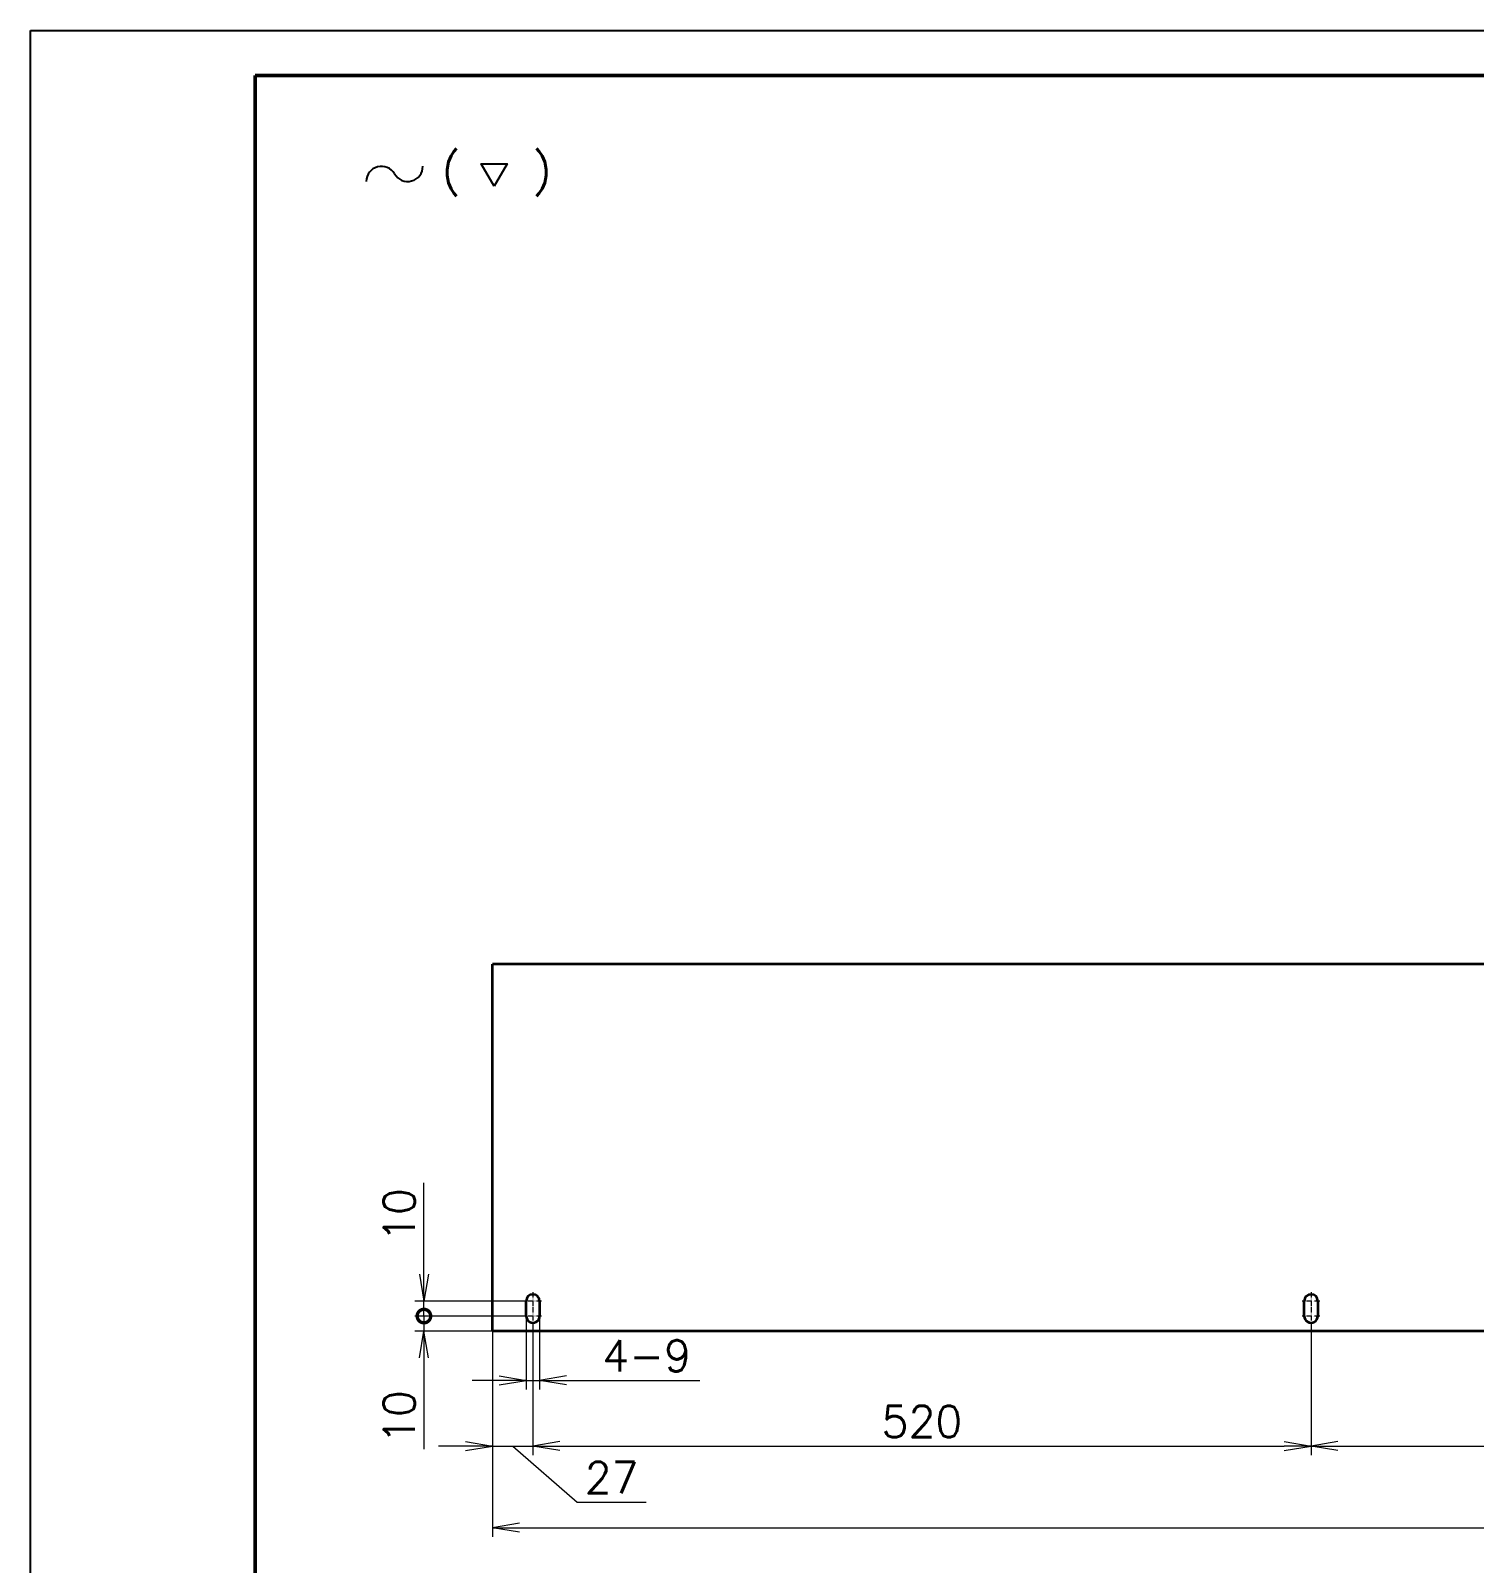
# Model space of a CAD drawing. Header units: millimetres. Extents: x -73083 to 81340, y -6859 to 6812.
# Drawn here: x 61611 to 62576, y -6092 to -5068 of the extents above; entities that cross this region are included whole.
import ezdxf

# ---------------------------------------------------------------- set-up
doc = ezdxf.new("R2010")
doc.units = ezdxf.units.MM
doc.linetypes.add('AM_ISO08W050', pattern=[18, 12, -1.5, 3, -1.5])
doc.linetypes.add('DASHDOT', pattern=[18.5, 12, -3, 0.5, -3])
doc.layers.add('A3', color=7, linetype='Continuous', plot=False)
doc.layers.add('AM_7', color=2, linetype='AM_ISO08W050', lineweight=25)
doc.layers.add('AM_VIS', color=7, linetype='Continuous', lineweight=50)
doc.layers.add('title_frame', color=7, linetype='Continuous')
doc.layers.add('word_dim', color=253, linetype='Continuous')
doc.styles.get("Standard").update_dxf_attribs({"font": 'romans.shx', "bigfont": 'bigfont.shx'})
doc.dimstyles.new('STANDARD1-6', dxfattribs={"dimscale": 6, "dimtxt": 3.5, "dimasz": 3, "dimexe": 1, "dimexo": 0, "dimgap": 1, "dimtad": 3, "dimdsep": 46, "dimtxsty": 'Standard', "dimblk1": 'OPEN', "dimblk2": 'OPEN', "dimsah": 1, "dimcen": 0, "dimclrd": 256, "dimclre": 256, "dimclrt": 3, "dimazin": 2, "dimtfac": 1, "dimtmove": 0, "dimatfit": 3, "dimldrblk": 'OPEN', "dimfxl": 0, "dimtolj": 1, "dimlwd": 13, "dimlwe": 13, "dimarcsym": 0})

# ---------------------------------------------------------------- blocks, each defined once
blk = doc.blocks.new('shiage0')
at = {"layer": 'word_dim', "color": 3, "linetype": 'Continuous'}
for centre, start, end in [((1.69, 0), 30, 180), ((4.61, 1.69), 210, 0)]:
    blk.add_arc(centre, 1.69, start, end, dxfattribs=at)
blk = doc.blocks.new('12')
at = {"layer": 'title_frame', "color": 3, "linetype": 'Continuous'}
blk.add_lwpolyline([(20.46, 3.03), (19.01, 5.53), (21.9, 5.53)], close=True, dxfattribs=at)
blk.add_blockref('shiage0', (6.23, 3.56), dxfattribs=at)
blk.add_text('(   )', height=3.5, dxfattribs=at).set_placement((14.64, 3.08))
blk = doc.blocks.new('_Open')
at = {"color": 0, "lineweight": -2}
for p, q in [((-1, 0.167), (0, 0)), ((-1, -0.167), (0, 0)), ((0, 0), (-1, 0))]:
    blk.add_line(p, q, dxfattribs=at)
blk = doc.blocks.new('*D671')
at = {"layer": 'DEFPOINTS', "color": 0, "linetype": 'Continuous', "ltscale": 5}
for p in [(61919.8, -5937), (63920.3, -5937), (63920.3, -6068.4)]:
    blk.add_point(p, dxfattribs=at)
at = {"layer": 'word_dim', "linetype": 'ByBlock', "lineweight": 13, "ltscale": 5}
for p, q in [((61919.8, -5937), (61919.8, -6074.4)), ((63920.3, -5937), (63920.3, -6074.4)), ((61937.8, -6068.4), (63902.3, -6068.4))]:
    blk.add_line(p, q, dxfattribs=at)
at = {"layer": 'word_dim', "linetype": 'Continuous', "lineweight": 13, "ltscale": 5, "xscale": 18, "yscale": 18, "zscale": 18, "rotation": 180}
blk.add_blockref('_Open', (61919.8, -6068.4), dxfattribs=at)
at = {"layer": 'word_dim', "linetype": 'Continuous', "lineweight": 13, "ltscale": 5, "xscale": 18, "yscale": 18, "zscale": 18}
blk.add_blockref('_Open', (63920.3, -6068.4), dxfattribs=at)
at = {"layer": 'word_dim', "color": 3, "linetype": 'Continuous', "ltscale": 5, "insert": (62920.1, -6051.9), "char_height": 21, "attachment_point": 5}
blk.add_mtext('\\A1;2000.5', dxfattribs=at)
blk = doc.blocks.new('*D673')
at = {"layer": 'DEFPOINTS', "color": 0, "linetype": 'Continuous', "ltscale": 5}
for p in [(61919.8, -5937), (61946.8, -5932.8), (61946.8, -6013.9)]:
    blk.add_point(p, dxfattribs=at)
at = {"layer": 'word_dim', "linetype": 'ByBlock', "lineweight": 13, "ltscale": 5}
for p, q in [((61919.8, -5937), (61919.8, -6019.9)), ((61946.8, -5932.8), (61946.8, -6019.9)), ((61901.8, -6013.9), (61883.8, -6013.9)), ((61919.8, -6013.9), (61946.8, -6013.9)), ((61919.8, -6013.9), (61946.8, -6013.9)), ((61933.3, -6013.9), (61976.4, -6051.4)), ((61964.8, -6013.9), (61982.8, -6013.9)), ((61976.4, -6051.4), (62022.4, -6051.4))]:
    blk.add_line(p, q, dxfattribs=at)
at = {"layer": 'word_dim', "linetype": 'Continuous', "lineweight": 13, "ltscale": 5, "xscale": 18, "yscale": 18, "zscale": 18}
blk.add_blockref('_Open', (61919.8, -6013.9), dxfattribs=at)
at = {"layer": 'word_dim', "linetype": 'Continuous', "lineweight": 13, "ltscale": 5, "xscale": 18, "yscale": 18, "zscale": 18, "rotation": 180}
blk.add_blockref('_Open', (61946.8, -6013.9), dxfattribs=at)
at = {"layer": 'word_dim', "color": 3, "linetype": 'Continuous', "ltscale": 5, "insert": (61999.4, -6034.9), "char_height": 21, "attachment_point": 5}
blk.add_mtext('\\A1;27', dxfattribs=at)
blk = doc.blocks.new('*D674')
at = {"layer": 'DEFPOINTS', "color": 0, "linetype": 'Continuous', "ltscale": 5}
for p in [(61946.8, -5932.8), (62466.8, -5932.8), (62466.8, -6013.9)]:
    blk.add_point(p, dxfattribs=at)
at = {"layer": 'word_dim', "linetype": 'ByBlock', "lineweight": 13, "ltscale": 5}
for p, q in [((61946.8, -5932.8), (61946.8, -6019.9)), ((62466.8, -5932.8), (62466.8, -6019.9)), ((61964.8, -6013.9), (62448.8, -6013.9))]:
    blk.add_line(p, q, dxfattribs=at)
at = {"layer": 'word_dim', "linetype": 'Continuous', "lineweight": 13, "ltscale": 5, "xscale": 18, "yscale": 18, "zscale": 18, "rotation": 180}
blk.add_blockref('_Open', (61946.8, -6013.9), dxfattribs=at)
at = {"layer": 'word_dim', "linetype": 'Continuous', "lineweight": 13, "ltscale": 5, "xscale": 18, "yscale": 18, "zscale": 18}
blk.add_blockref('_Open', (62466.8, -6013.9), dxfattribs=at)
at = {"layer": 'word_dim', "color": 3, "linetype": 'Continuous', "ltscale": 5, "insert": (62206.8, -5997.4), "char_height": 21, "attachment_point": 5}
blk.add_mtext('\\A1;520', dxfattribs=at)
blk = doc.blocks.new('*D675')
at = {"layer": 'DEFPOINTS', "color": 0, "linetype": 'Continuous', "ltscale": 5}
for p in [(62466.8, -5932.8), (62986.8, -5932.8), (62986.8, -6013.9)]:
    blk.add_point(p, dxfattribs=at)
at = {"layer": 'word_dim', "linetype": 'ByBlock', "lineweight": 13, "ltscale": 5}
for p, q in [((62466.8, -5932.8), (62466.8, -6019.9)), ((62986.8, -5932.8), (62986.8, -6019.9)), ((62484.8, -6013.9), (62968.8, -6013.9))]:
    blk.add_line(p, q, dxfattribs=at)
at = {"layer": 'word_dim', "linetype": 'Continuous', "lineweight": 13, "ltscale": 5, "xscale": 18, "yscale": 18, "zscale": 18, "rotation": 180}
blk.add_blockref('_Open', (62466.8, -6013.9), dxfattribs=at)
at = {"layer": 'word_dim', "linetype": 'Continuous', "lineweight": 13, "ltscale": 5, "xscale": 18, "yscale": 18, "zscale": 18}
blk.add_blockref('_Open', (62986.8, -6013.9), dxfattribs=at)
at = {"layer": 'word_dim', "color": 3, "linetype": 'Continuous', "ltscale": 5, "insert": (62726.8, -5997.4), "char_height": 21, "attachment_point": 5}
blk.add_mtext('\\A1;520', dxfattribs=at)
blk = doc.blocks.new('_DotSmall')
at = {"color": 0, "linetype": 'ByBlock', "const_width": 0.5}
blk.add_lwpolyline([(-0.0625, 0, 1), (0.0625, 0, 1)], format="xyb", close=True, dxfattribs=at)
blk = doc.blocks.new('*D677')
at = {"layer": 'DEFPOINTS', "color": 0, "linetype": 'Continuous', "ltscale": 5}
for p in [(61874, -5927), (61941, -5927), (61919.8, -5937)]:
    blk.add_point(p, dxfattribs=at)
at = {"layer": 'word_dim', "linetype": 'ByBlock', "lineweight": 13, "ltscale": 5}
for p, q in [((61874, -5927), (61874, -5891)), ((61941, -5927), (61868, -5927)), ((61874, -5927), (61874, -5937)), ((61919.8, -5937), (61868, -5937)), ((61874, -5955), (61874, -6016))]:
    blk.add_line(p, q, dxfattribs=at)
at = {"layer": 'word_dim', "linetype": 'Continuous', "lineweight": 13, "ltscale": 5, "xscale": 18, "yscale": 18, "zscale": 18}
for name, p, rotation in [('_DotSmall', (61874, -5927), 270), ('_Open', (61874, -5937), 90)]:
    blk.add_blockref(name, p, dxfattribs=dict(at, rotation=rotation))
at = {"layer": 'word_dim', "color": 3, "linetype": 'Continuous', "ltscale": 5, "insert": (61857.5, -5994.5), "char_height": 21, "attachment_point": 5, "rotation": 90}
blk.add_mtext('\\A1;10', dxfattribs=at)
blk = doc.blocks.new('*D678')
at = {"layer": 'DEFPOINTS', "color": 0, "linetype": 'Continuous', "ltscale": 5}
for p in [(61874, -5917), (61941, -5917), (61941, -5927)]:
    blk.add_point(p, dxfattribs=at)
at = {"layer": 'word_dim', "linetype": 'ByBlock', "lineweight": 13, "ltscale": 5}
for p, q in [((61874, -5899), (61874, -5838)), ((61941, -5917), (61868, -5917)), ((61874, -5927), (61874, -5917)), ((61941, -5927), (61868, -5927)), ((61874, -5927), (61874, -5945))]:
    blk.add_line(p, q, dxfattribs=at)
at = {"layer": 'word_dim', "linetype": 'Continuous', "lineweight": 13, "ltscale": 5, "xscale": 18, "yscale": 18, "zscale": 18}
for name, p, rotation in [('_Open', (61874, -5917), 270), ('_DotSmall', (61874, -5927), 90)]:
    blk.add_blockref(name, p, dxfattribs=dict(at, rotation=rotation))
at = {"layer": 'word_dim', "color": 3, "linetype": 'Continuous', "ltscale": 5, "insert": (61857.5, -5859.5), "char_height": 21, "attachment_point": 5, "rotation": 90}
blk.add_mtext('\\A1;10', dxfattribs=at)
blk = doc.blocks.new('*D679')
at = {"layer": 'DEFPOINTS', "color": 0, "linetype": 'Continuous', "ltscale": 5}
for p in [(61942.3, -5927), (61951.3, -5927), (61951.3, -5970)]:
    blk.add_point(p, dxfattribs=at)
at = {"layer": 'word_dim', "linetype": 'ByBlock', "lineweight": 13, "ltscale": 5}
for p, q in [((61942.3, -5927), (61942.3, -5976)), ((61951.3, -5927), (61951.3, -5976)), ((61924.3, -5970), (61906.3, -5970)), ((61942.3, -5970), (61951.3, -5970)), ((61969.3, -5970), (62058.3, -5970))]:
    blk.add_line(p, q, dxfattribs=at)
at = {"layer": 'word_dim', "linetype": 'Continuous', "lineweight": 13, "ltscale": 5, "xscale": 18, "yscale": 18, "zscale": 18}
blk.add_blockref('_Open', (61942.3, -5970), dxfattribs=at)
at = {"layer": 'word_dim', "linetype": 'Continuous', "lineweight": 13, "ltscale": 5, "xscale": 18, "yscale": 18, "zscale": 18, "rotation": 180}
blk.add_blockref('_Open', (61951.3, -5970), dxfattribs=at)
at = {"layer": 'word_dim', "color": 3, "linetype": 'Continuous', "ltscale": 5, "insert": (62022.8, -5953.5), "char_height": 21, "attachment_point": 5}
blk.add_mtext('\\A1;{\\Fromans,bigfont|c134;4-}9', dxfattribs=at)

msp = doc.modelspace()

# ---------------------------------------------------------------- linework, layer by layer
at = {"layer": 'A3', "linetype": 'Continuous'}
msp.add_lwpolyline([(61611.18807, -5068.23232), (64131.18807, -5068.23232), (64131.18807, -6850.23232), (61611.18807, -6850.23232)], close=True, dxfattribs=at)
at = {"layer": 'AM_7', "linetype": 'DASHDOT', "lineweight": 13, "ltscale": 0.2925}
for p, q in [((61952.66001, -5916.97805), (61940.96, -5916.97805)), ((62472.66001, -5916.97927), (62460.96, -5916.97927)), ((61952.66001, -5926.97805), (61940.96, -5926.97805)), ((62472.65998, -5926.97927), (62460.95998, -5926.97927))]:
    msp.add_line(p, q, dxfattribs=at)
at = {"layer": 'AM_7', "linetype": 'DASHDOT', "lineweight": 13, "ltscale": 0.292499}
for p, q in [((61946.81003, -5911.12807), (61946.81003, -5922.82802)), ((62466.81, -5911.12929), (62466.81, -5922.82924)), ((61946.80997, -5921.12807), (61946.80997, -5932.82802)), ((62466.80997, -5921.12929), (62466.80997, -5932.82924))]:
    msp.add_line(p, q, dxfattribs=at)
at = {"layer": 'AM_VIS', "linetype": 'Continuous'}
for p in [(64101.18807, -5098.23232), (61761.18807, -6820.23232)]:
    msp.add_line(p, (61761.18807, -5098.23232), dxfattribs=at)
at = {"layer": 'AM_VIS', "lineweight": 35}
for p, q in [((61919.80997, -5936.97793), (61919.81052, -5691.97793)), ((63920.31046, -5691.98281), (61919.81052, -5691.97793)), ((63920.30997, -5936.98281), (61919.80997, -5936.97793))]:
    msp.add_line(p, q, dxfattribs=at)
at = {"layer": 'AM_VIS', "lineweight": 35, "ltscale": 0.25}
for p, q in [((61942.30997, -5926.97805), (61942.31003, -5916.97805)), ((61951.31003, -5916.97805), (61951.30997, -5926.97805)), ((62462.30997, -5926.97927), (62462.31, -5916.97927)), ((62471.31, -5916.97927), (62471.30997, -5926.97927))]:
    msp.add_line(p, q, dxfattribs=at)
at = {"layer": 'AM_VIS', "lineweight": 35}
for centre, start, end in [((61946.81003, -5916.97805), 359.99986114, 179.99985474), ((62466.81, -5916.97927), 359.99986114, 179.99985474), ((61946.80997, -5926.97805), 179.99985474, 359.99986114), ((62466.80997, -5926.97927), 179.99985474, 359.99986114)]:
    msp.add_arc(centre, 4.5, start, end, dxfattribs=at)

# ---------------------------------------------------------------- block references
at = {"layer": 'word_dim', "color": 3, "linetype": 'Continuous', "ltscale": 5, "xscale": 6, "yscale": 6, "zscale": 6}
msp.add_blockref('12', (61798.10849, -5190.37155), dxfattribs=at)

# ---------------------------------------------------------------- dimensions: what is measured, and where the dimension line sits
at = {"layer": 'word_dim', "linetype": 'Continuous', "ltscale": 5}
dim = msp.add_linear_dim(base=(61873.98565, -5916.97805), p1=(61940.96, -5926.97805), p2=(61940.96, -5916.97805), angle=90, dimstyle='STANDARD1-6', override={"dimblk1": 'DotSmall', "dimblk2": 'Open'}, dxfattribs=at)
dim.commit()
dim.dimension.update_dxf_attribs({"geometry": '*D678', "text_midpoint": (61857.48565, -5859.47805)})
dim = msp.add_linear_dim(base=(61873.98569, -5926.97805), p1=(61919.80997, -5936.97793), p2=(61940.96, -5926.97805), angle=90, dimstyle='STANDARD1-6', override={"dimblk1": 'Open', "dimblk2": 'DotSmall'}, dxfattribs=at)
dim.commit()
dim.dimension.update_dxf_attribs({"geometry": '*D677', "text_midpoint": (61873.98569, -5994.47793), "dimtype": 160})
dim = msp.add_linear_dim(base=(61951.31, -5969.95806), p1=(61942.31, -5926.97804), p2=(61951.31, -5926.97805), text='{\\Fromans,bigfont|c134;4-}<>', dimstyle='STANDARD1-6', dxfattribs=at)
dim.commit()
dim.dimension.update_dxf_attribs({"geometry": '*D679', "text_midpoint": (62022.81, -5953.45806)})
dim = msp.add_linear_dim(base=(61946.81, -6013.93015), p1=(61919.80997, -5936.97793), p2=(61946.81, -5932.82802), dimstyle='STANDARD1-6', override={"dimtmove": 1}, dxfattribs=at)
dim.commit()
dim.dimension.update_dxf_attribs({"geometry": '*D673', "text_midpoint": (61982.38392, -6051.39155), "dimtype": 160})
for base, p1, p2, picture, middle in [((63920.30997, -6068.37159), (61919.80997, -5936.97793), (63920.30997, -5936.98281), '*D671', (62920.05997, -6051.87159)), ((62466.81, -6013.93015), (61946.81, -5932.82802), (62466.81, -5932.82924), '*D674', (62206.81, -5997.43015)), ((62986.81, -6013.93015), (62466.81, -5932.82924), (62986.81, -5932.83059), '*D675', (62726.81, -5997.43015))]:
    dim = msp.add_linear_dim(base=base, p1=p1, p2=p2, dimstyle='STANDARD1-6', dxfattribs=at)
    dim.commit()
    dim.dimension.update_dxf_attribs({"geometry": picture, "text_midpoint": middle})

doc.saveas('drawing.dxf')
